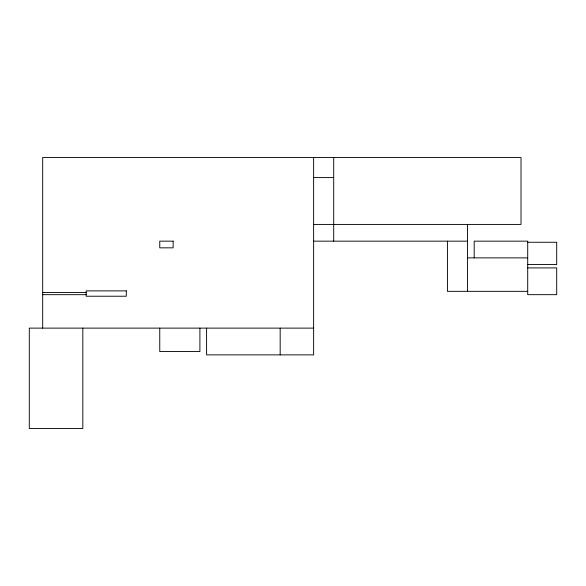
<?xml version="1.0" encoding="UTF-8"?>
<svg xmlns="http://www.w3.org/2000/svg" width="586" height="586" viewBox="0 0 586 586"><rect width="100%" height="100%" fill="white"/><g stroke="black" fill="none" stroke-linecap="round" stroke-linejoin="round"><path stroke-width="0.88" d="M313.627 177.595L333.698 177.595M313.627 224.423L521.02 224.423L521.02 157.524L42.683 157.524L42.683 328.123M313.627 241.154L467.496 241.154M527.708 242.267L556.7 242.267L556.7 264.564L527.708 264.564M467.496 257.877L527.708 257.877M527.708 267.912L556.7 267.912L556.7 294.67L527.708 294.67L527.708 241.154L474.191 241.154L474.191 257.877M527.708 291.33L447.426 291.33L447.426 241.154M42.683 292.443L86.164 292.443M42.683 294.67L86.164 294.67M313.627 328.123L29.3 328.123L29.3 428.476L82.824 428.476L82.824 328.123M467.496 224.423L467.496 291.33M333.698 157.524L333.698 241.154M313.627 157.524L313.627 354.882L206.587 354.882L206.587 328.123M280.174 328.123L280.174 354.882M199.899 328.123L199.899 351.541L159.758 351.541L159.758 328.123M173.134 241.154L159.758 241.154L159.758 247.841L173.134 247.841L173.134 241.154M126.305 290.883L86.164 290.883L86.164 296.23L126.305 296.23L126.305 290.883"/></g></svg>
